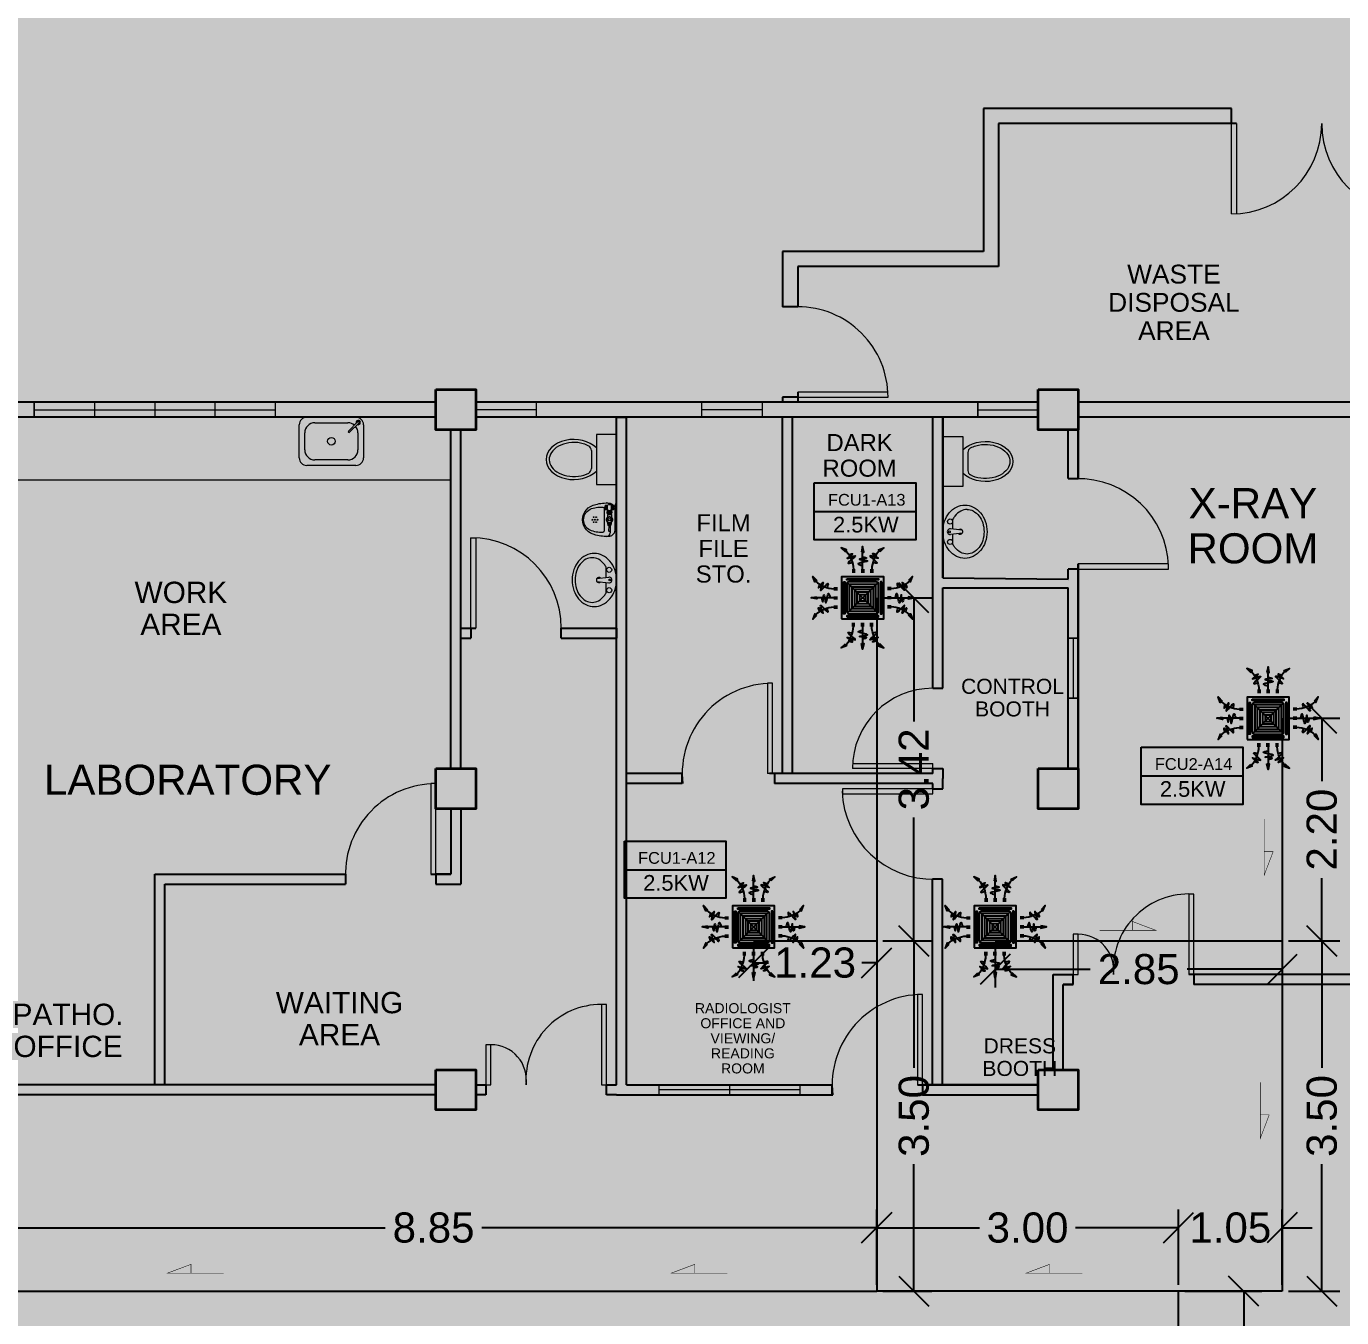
# Model space of a CAD drawing. Header units: millimetres. Extents: x -60 to 576, y -39 to 287.
# Drawn here: x 149.26 to 162.36, y 133.3 to 146.16 of the extents above; entities that cross this region are included whole.
import ezdxf

# ---------------------------------------------------------------- set-up
doc = ezdxf.new("R2010")
doc.units = ezdxf.units.MM
doc.header["$MEASUREMENT"] = 0
for name, color, linetype in [('AIR', 7, 'Continuous'), ('AIR-00', 7, 'Continuous'), ('AIR-01', 7, 'Continuous'), ('AIR-02', 7, 'Continuous'), ('AIR-04', 7, 'Continuous'), ('DRAIN PIPE', 7, 'Continuous'), ('fcu drain', 7, 'Continuous'), ('label', 7, 'Continuous'), ('Legends', 7, 'Continuous'), ('M-AC-TEXT', 7, 'Continuous')]:
    doc.layers.add(name, color=color, linetype=linetype)
doc.styles.add('ar-dim-axis', font='romans.shx', dxfattribs={"width": 0.8})
doc.styles.add('OIP FONT', font='GOTHIC.TTF', dxfattribs={"height": 150})
doc.styles.get("Standard").update_dxf_attribs({"font": 'arial.ttf'})
doc.styles.add('SWISSLT175', font='swissl.ttf', dxfattribs={"height": 0.175})
doc.dimstyles.new('ar-dim-axis', dxfattribs={"dimtxt": 350, "dimasz": 250, "dimexe": 75, "dimexo": 75, "dimgap": 200, "dimtad": 1, "dimdec": 0, "dimzin": 12, "dimdsep": 46, "dimtxsty": 'ar-dim-axis', "dimblk": 'ARCHTICK', "dimcen": 120, "dimclrd": 11, "dimclre": 8, "dimclrt": 4, "dimadec": 0, "dimazin": 3, "dimtm": 1, "dimtfac": 1, "dimtdec": 0, "dimtix": 1, "dimtmove": 2, "dimatfit": 3, "dimldrblk": 'ARCHTICK', "dimfxl": 1, "dimtolj": 1, "dimtzin": 0, "dimarcsym": 1})
doc.dimstyles.new('Copy of dimension', dxfattribs={"dimtxt": 0.3, "dimasz": 0.3, "dimexe": 0.18, "dimexo": 0.0625, "dimgap": 0.09, "dimtad": 0, "dimzin": 0, "dimdsep": 46, "dimtxsty": 'Standard', "dimblk": 'OBLIQUE', "dimcen": 0.09, "dimclrd": 256, "dimclre": 256, "dimclrt": 256, "dimadec": 0, "dimazin": 0, "dimtfac": 1, "dimtofl": 0, "dimtmove": 0, "dimatfit": 3, "dimldrblk": 'OBLIQUE', "dimfxl": 1, "dimtolj": 1, "dimtzin": 0, "dimarcsym": 0})

# ---------------------------------------------------------------- blocks, each defined once
blk = doc.blocks.new('_ARCHTICK')
at = {"color": 0, "linetype": 'ByBlock', "const_width": 0.15}
blk.add_lwpolyline([(-0.5, -0.5), (0.5, 0.5)], dxfattribs=at)
blk = doc.blocks.new('FCU-13000P (CASSETTE SPLIT)')
at = {"layer": 'AIR-00', "ltscale": 3}
for p, q in [((0, 0.523), (0, 1)), ((-0.193, 0.558), (-0.193, 0.487)), ((-0.162, 0.558), (-0.162, 0.487)), ((-0.016, 0.558), (-0.016, 0.487)), ((0.016, 0.558), (0.016, 0.487)), ((0.162, 0.558), (0.162, 0.487)), ((0.193, 0.558), (0.193, 0.487)), ((-0.523, 0), (-1, 0)), ((-0.558, 0.193), (-0.487, 0.193)), ((-0.558, 0.162), (-0.487, 0.162)), ((-0.558, 0.016), (-0.487, 0.016)), ((0.558, 0.193), (0.487, 0.193)), ((0.558, 0.162), (0.487, 0.162)), ((0.558, 0.016), (0.487, 0.016)), ((0.523, 0), (1, 0)), ((-0.558, -0.016), (-0.487, -0.016)), ((-0.558, -0.162), (-0.487, -0.162)), ((-0.558, -0.193), (-0.487, -0.193)), ((0.558, -0.016), (0.487, -0.016)), ((0.558, -0.162), (0.487, -0.162)), ((0.558, -0.193), (0.487, -0.193)), ((-0.193, -0.558), (-0.193, -0.487)), ((-0.162, -0.558), (-0.162, -0.487)), ((-0.016, -0.558), (-0.016, -0.487)), ((0.016, -0.558), (0.016, -0.487)), ((0.162, -0.558), (0.162, -0.487)), ((0.193, -0.558), (0.193, -0.487)), ((0, -0.523), (0, -1))]:
    blk.add_line(p, q, dxfattribs=at)
at = {"layer": 'AIR-00'}
for p, q in [((0.295, -0.295), (-0.295, 0.295)), ((0.295, 0.295), (-0.295, -0.295))]:
    blk.add_line(p, q, dxfattribs=at)
at = {"layer": 'AIR-00', "ltscale": 3}
for points in [[(-0.335, 0.895), (-0.311, 0.932), (-0.416, 0.973)], [(-0.022, 0.89), (0.022, 0.89), (0, 1)], [(0.335, 0.895), (0.311, 0.932), (0.416, 0.973)], [(-0.895, 0.335), (-0.932, 0.311), (-0.973, 0.416)], [(0.895, 0.335), (0.932, 0.311), (0.973, 0.416)], [(-0.89, 0.022), (-0.89, -0.022), (-1, 0)], [(0.89, 0.022), (0.89, -0.022), (1, 0)], [(-0.895, -0.335), (-0.932, -0.311), (-0.973, -0.416)], [(0.895, -0.335), (0.932, -0.311), (0.973, -0.416)], [(-0.335, -0.895), (-0.311, -0.932), (-0.416, -0.973)], [(-0.022, -0.89), (0.022, -0.89), (0, -1)], [(0.335, -0.895), (0.311, -0.932), (0.416, -0.973)]]:
    blk.add_lwpolyline(points, close=True, dxfattribs=at)
at = {"layer": 'AIR-00'}
for points in [[(-0.323, 0.914, -0.171809), (-0.178, 0.558), (-0.178, 0.522)], [(0.323, 0.914, 0.171809), (0.178, 0.558), (0.178, 0.522)], [(-0.914, 0.323, 0.171809), (-0.558, 0.178), (-0.522, 0.178)], [(0.914, 0.323, -0.171809), (0.558, 0.178), (0.522, 0.178)], [(-0.914, -0.323, -0.171809), (-0.558, -0.178), (-0.522, -0.178)], [(0.914, -0.323, 0.171809), (0.558, -0.178), (0.522, -0.178)], [(-0.323, -0.914, 0.171809), (-0.178, -0.558), (-0.178, -0.522)], [(0.323, -0.914, -0.171809), (0.178, -0.558), (0.178, -0.522)]]:
    blk.add_lwpolyline(points, format="xyb", dxfattribs=at)
for points in [[(-0.26, -0.26), (0.26, -0.26), (0.26, 0.26), (-0.26, 0.26)], [(-0.21, -0.21), (0.21, -0.21), (0.21, 0.21), (-0.21, 0.21)], [(-0.16, -0.16), (0.16, -0.16), (0.16, 0.16), (-0.16, 0.16)], [(-0.11, -0.11), (0.11, -0.11), (0.11, 0.11), (-0.11, 0.11)], [(-0.06, -0.06), (0.06, -0.06), (0.06, 0.06), (-0.06, 0.06)]]:
    blk.add_lwpolyline(points, close=True, dxfattribs=at)
at = {"layer": 'AIR-00', "ltscale": 3}
for points in [[(-0.268, 0.84), (-0.231, 0.852), (-0.134, 0.882), (-0.422, 0.704), (0.005, 0.903), (-0.358, 0.645), (-0.239, 0.678), (-0.199, 0.69)], [(0.268, 0.84), (0.231, 0.852), (0.134, 0.882), (0.422, 0.704), (-0.005, 0.903), (0.358, 0.645), (0.239, 0.678), (0.199, 0.69)], [(-0.84, 0.268), (-0.852, 0.231), (-0.882, 0.134), (-0.704, 0.422), (-0.903, -0.005), (-0.645, 0.358), (-0.678, 0.239), (-0.69, 0.199)], [(0.84, 0.268), (0.852, 0.231), (0.882, 0.134), (0.704, 0.422), (0.903, -0.005), (0.645, 0.358), (0.678, 0.239), (0.69, 0.199)], [(-0.84, -0.268), (-0.852, -0.231), (-0.882, -0.134), (-0.704, -0.422), (-0.903, 0.005), (-0.645, -0.358), (-0.678, -0.239), (-0.69, -0.199)], [(0.84, -0.268), (0.852, -0.231), (0.882, -0.134), (0.704, -0.422), (0.903, 0.005), (0.645, -0.358), (0.678, -0.239), (0.69, -0.199)], [(-0.268, -0.84), (-0.231, -0.852), (-0.134, -0.882), (-0.422, -0.704), (0.005, -0.903), (-0.358, -0.645), (-0.239, -0.678), (-0.199, -0.69)], [(0.268, -0.84), (0.231, -0.852), (0.134, -0.882), (0.422, -0.704), (-0.005, -0.903), (0.358, -0.645), (0.239, -0.678), (0.199, -0.69)]]:
    blk.add_open_spline(points, degree=3, knots=[0.0032834, 0.0032834, 0.0032834, 0.0032834, 0.0712567, 0.1924075, 0.3347111, 0.5062145, 0.5813292, 0.5813292, 0.5813292, 0.5813292], dxfattribs=at)
for points in [[(0, 0.8), (0.077, 0.776), (-0.058, 0.755), (0.098, 0.718), (-0.087, 0.663), (0, 0.631)], [(-0.8, 0), (-0.776, -0.077), (-0.755, 0.058), (-0.718, -0.098), (-0.663, 0.087), (-0.631, 0)], [(0.8, 0), (0.776, -0.077), (0.755, 0.058), (0.718, -0.098), (0.663, 0.087), (0.631, 0)], [(0, -0.8), (0.077, -0.776), (-0.058, -0.755), (0.098, -0.718), (-0.087, -0.663), (0, -0.631)]]:
    blk.add_spline(points, degree=3, dxfattribs=at)
for points in [[(-0.416, 0.973), (-0.335, 0.895), (-0.311, 0.932)], [(0, 1), (-0.022, 0.89), (0.022, 0.89)], [(0.416, 0.973), (0.335, 0.895), (0.311, 0.932)], [(-0.973, 0.416), (-0.895, 0.335), (-0.932, 0.311)], [(0.973, 0.416), (0.895, 0.335), (0.932, 0.311)], [(-1, 0), (-0.89, 0.022), (-0.89, -0.022)], [(1, 0), (0.89, 0.022), (0.89, -0.022)], [(-0.973, -0.416), (-0.895, -0.335), (-0.932, -0.311)], [(0.973, -0.416), (0.895, -0.335), (0.932, -0.311)], [(-0.416, -0.973), (-0.335, -0.895), (-0.311, -0.932)], [(0, -1), (-0.022, -0.89), (0.022, -0.89)], [(0.416, -0.973), (0.335, -0.895), (0.311, -0.932)]]:
    blk.add_solid(points, dxfattribs=at)
at = {"layer": 'AIR-01'}
for points in [[(-0.373, 0.31), (-0.348, 0.31), (-0.348, -0.31), (-0.373, -0.31)], [(-0.31, 0.372), (0.31, 0.372), (0.31, 0.348), (-0.31, 0.348)], [(0.372, 0.31), (0.348, 0.31), (0.348, -0.31), (0.372, -0.31)], [(-0.31, -0.373), (0.31, -0.373), (0.31, -0.348), (-0.31, -0.348)]]:
    blk.add_lwpolyline(points, close=True, dxfattribs=at)
at = {"layer": 'AIR-02'}
blk.add_lwpolyline([(-0.26, -0.31), (0.26, -0.31, 0.414214), (0.31, -0.26), (0.31, 0.26, 0.414214), (0.26, 0.31), (-0.26, 0.31, 0.414214), (-0.31, 0.26), (-0.31, -0.26, 0.414214)], format="xyb", close=True, dxfattribs=at)
at = {"layer": 'AIR-04'}
blk.add_lwpolyline([(-0.41, -0.41), (0.41, -0.41), (0.41, 0.41), (-0.41, 0.41)], close=True, dxfattribs=at)
blk = doc.blocks.new('_Oblique')
at = {"color": 0, "linetype": 'ByBlock', "lineweight": -2}
blk.add_line((-0.5, -0.5), (0.5, 0.5), dxfattribs=at)
blk = doc.blocks.new('*D10')
at = {"lineweight": -2, "transparency": 16777216}
for p, q in [((148.898, 133.625), (148.898, 134.373)), ((157.726, 133.625), (157.726, 134.373)), ((148.898, 134.193), (152.831, 134.193)), ((157.726, 134.193), (153.793, 134.193))]:
    blk.add_line(p, q, dxfattribs=at)
at = {"layer": 'Defpoints', "color": 0, "transparency": 16777216}
for p in [(157.726, 134.193), (148.898, 133.562), (157.726, 133.562)]:
    blk.add_point(p, dxfattribs=at)
at = {"lineweight": -2, "transparency": 16777216, "xscale": 0.3, "yscale": 0.3, "zscale": 0.3, "rotation": 180}
blk.add_blockref('_Oblique', (148.898, 134.193), dxfattribs=at)
at = {"lineweight": -2, "transparency": 16777216, "xscale": 0.3, "yscale": 0.3, "zscale": 0.3}
blk.add_blockref('_Oblique', (157.726, 134.193), dxfattribs=at)
at = {"transparency": 16777216, "insert": (153.312, 134.193), "char_height": 0.3, "attachment_point": 5}
blk.add_mtext('\\A1;8.85', dxfattribs=at)
blk = doc.blocks.new('*D11')
at = {"lineweight": -2, "transparency": 16777216}
for p, q in [((157.726, 133.625), (157.726, 134.373)), ((160.733, 133.625), (160.733, 134.373)), ((157.726, 134.193), (158.75, 134.193)), ((160.733, 134.193), (159.708, 134.193))]:
    blk.add_line(p, q, dxfattribs=at)
at = {"layer": 'Defpoints', "color": 0, "transparency": 16777216}
for p in [(160.733, 134.193), (157.726, 133.562), (160.733, 133.562)]:
    blk.add_point(p, dxfattribs=at)
at = {"lineweight": -2, "transparency": 16777216, "xscale": 0.3, "yscale": 0.3, "zscale": 0.3, "rotation": 180}
blk.add_blockref('_Oblique', (157.726, 134.193), dxfattribs=at)
at = {"lineweight": -2, "transparency": 16777216, "xscale": 0.3, "yscale": 0.3, "zscale": 0.3}
blk.add_blockref('_Oblique', (160.733, 134.193), dxfattribs=at)
at = {"transparency": 16777216, "insert": (159.229, 134.193), "char_height": 0.3, "attachment_point": 5}
blk.add_mtext('\\A1;3.00', dxfattribs=at)
blk = doc.blocks.new('*D12')
at = {"lineweight": -2, "transparency": 16777216}
for p, q in [((160.733, 133.625), (160.733, 134.373)), ((161.765, 133.625), (161.765, 134.373)), ((160.733, 134.193), (160.433, 134.193)), ((161.765, 134.193), (162.065, 134.193))]:
    blk.add_line(p, q, dxfattribs=at)
at = {"layer": 'Defpoints', "color": 0, "transparency": 16777216}
for p in [(161.765, 134.193), (160.733, 133.562), (161.765, 133.562)]:
    blk.add_point(p, dxfattribs=at)
at = {"lineweight": -2, "transparency": 16777216, "xscale": 0.3, "yscale": 0.3, "zscale": 0.3}
blk.add_blockref('_Oblique', (160.733, 134.193), dxfattribs=at)
at = {"lineweight": -2, "transparency": 16777216, "xscale": 0.3, "yscale": 0.3, "zscale": 0.3, "rotation": 180}
blk.add_blockref('_Oblique', (161.765, 134.193), dxfattribs=at)
at = {"transparency": 16777216, "insert": (161.249, 134.193), "char_height": 0.3, "attachment_point": 5}
blk.add_mtext('\\A1;1.05', dxfattribs=at)
blk = doc.blocks.new('*D17')
at = {"lineweight": -2, "transparency": 16777216}
for p, q in [((157.789, 137.049), (158.277, 137.049)), ((158.097, 137.049), (158.097, 135.785)), ((158.097, 133.562), (158.097, 134.827)), ((157.789, 133.562), (158.277, 133.562))]:
    blk.add_line(p, q, dxfattribs=at)
at = {"layer": 'Defpoints', "color": 0, "transparency": 16777216}
for p in [(157.726, 137.049), (158.097, 137.049), (157.726, 133.562)]:
    blk.add_point(p, dxfattribs=at)
at = {"lineweight": -2, "transparency": 16777216, "xscale": 0.3, "yscale": 0.3, "zscale": 0.3}
for p, rotation in [((158.097, 137.049), 90), ((158.097, 133.562), 270)]:
    blk.add_blockref('_Oblique', p, dxfattribs=dict(at, rotation=rotation))
at = {"transparency": 16777216, "insert": (158.097, 135.306), "char_height": 0.3, "attachment_point": 5, "rotation": 90}
blk.add_mtext('\\A1;3.50', dxfattribs=at)
blk = doc.blocks.new('*D18')
at = {"lineweight": -2, "transparency": 16777216}
for p, q in [((156.5, 136.987), (156.5, 136.652)), ((157.726, 136.987), (157.726, 136.652)), ((156.5, 136.832), (156.647, 136.832)), ((157.726, 136.832), (157.578, 136.832))]:
    blk.add_line(p, q, dxfattribs=at)
at = {"layer": 'Defpoints', "color": 0, "transparency": 16777216}
for p in [(156.5, 137.049), (157.726, 137.049), (156.5, 136.832)]:
    blk.add_point(p, dxfattribs=at)
at = {"lineweight": -2, "transparency": 16777216, "xscale": 0.3, "yscale": 0.3, "zscale": 0.3, "rotation": 180}
blk.add_blockref('_Oblique', (156.5, 136.832), dxfattribs=at)
at = {"lineweight": -2, "transparency": 16777216, "xscale": 0.3, "yscale": 0.3, "zscale": 0.3}
blk.add_blockref('_Oblique', (157.726, 136.832), dxfattribs=at)
at = {"transparency": 16777216, "insert": (157.113, 136.832), "char_height": 0.3, "attachment_point": 5}
blk.add_mtext('\\A1;1.23', dxfattribs=at)
blk = doc.blocks.new('*D19')
at = {"lineweight": -2, "transparency": 16777216}
for p, q in [((157.789, 140.467), (158.277, 140.467)), ((158.097, 140.467), (158.097, 139.236)), ((158.097, 137.049), (158.097, 138.28)), ((157.789, 137.049), (158.277, 137.049))]:
    blk.add_line(p, q, dxfattribs=at)
at = {"layer": 'Defpoints', "color": 0, "transparency": 16777216}
for p in [(157.726, 140.467), (158.097, 140.467), (157.726, 137.049)]:
    blk.add_point(p, dxfattribs=at)
at = {"lineweight": -2, "transparency": 16777216, "xscale": 0.3, "yscale": 0.3, "zscale": 0.3}
for p, rotation in [((158.097, 140.467), 90), ((158.097, 137.049), 270)]:
    blk.add_blockref('_Oblique', p, dxfattribs=dict(at, rotation=rotation))
at = {"transparency": 16777216, "insert": (158.097, 138.758), "char_height": 0.3, "attachment_point": 5, "rotation": 90}
blk.add_mtext('\\A1;3.42', dxfattribs=at)
blk = doc.blocks.new('*D20')
at = {"lineweight": -2, "transparency": 16777216}
for p, q in [((158.906, 136.987), (158.906, 136.587)), ((161.765, 136.987), (161.765, 136.587)), ((158.906, 136.767), (159.852, 136.767)), ((161.765, 136.767), (160.819, 136.767))]:
    blk.add_line(p, q, dxfattribs=at)
at = {"layer": 'Defpoints', "color": 0, "transparency": 16777216}
for p in [(158.906, 137.049), (161.765, 137.049), (158.906, 136.767)]:
    blk.add_point(p, dxfattribs=at)
at = {"lineweight": -2, "transparency": 16777216, "xscale": 0.3, "yscale": 0.3, "zscale": 0.3, "rotation": 180}
blk.add_blockref('_Oblique', (158.906, 136.767), dxfattribs=at)
at = {"lineweight": -2, "transparency": 16777216, "xscale": 0.3, "yscale": 0.3, "zscale": 0.3}
blk.add_blockref('_Oblique', (161.765, 136.767), dxfattribs=at)
at = {"transparency": 16777216, "insert": (160.336, 136.767), "char_height": 0.3, "attachment_point": 5}
blk.add_mtext('\\A1;2.85', dxfattribs=at)
blk = doc.blocks.new('*D21')
at = {"lineweight": -2, "transparency": 16777216}
for p, q in [((161.828, 139.267), (162.341, 139.267)), ((162.161, 139.267), (162.161, 138.64)), ((162.161, 137.049), (162.161, 137.676)), ((161.828, 137.049), (162.341, 137.049))]:
    blk.add_line(p, q, dxfattribs=at)
at = {"layer": 'Defpoints', "color": 0, "transparency": 16777216}
for p in [(161.765, 139.267), (162.161, 139.267), (161.765, 137.049)]:
    blk.add_point(p, dxfattribs=at)
at = {"lineweight": -2, "transparency": 16777216, "xscale": 0.3, "yscale": 0.3, "zscale": 0.3}
for p, rotation in [((162.161, 139.267), 90), ((162.161, 137.049), 270)]:
    blk.add_blockref('_Oblique', p, dxfattribs=dict(at, rotation=rotation))
at = {"transparency": 16777216, "insert": (162.161, 138.158), "char_height": 0.3, "attachment_point": 5, "rotation": 90}
blk.add_mtext('\\A1;2.20', dxfattribs=at)
blk = doc.blocks.new('*D22')
at = {"lineweight": -2, "transparency": 16777216}
for p, q in [((161.828, 137.049), (162.341, 137.049)), ((162.161, 137.049), (162.161, 135.785)), ((162.161, 133.562), (162.161, 134.827)), ((161.828, 133.562), (162.341, 133.562))]:
    blk.add_line(p, q, dxfattribs=at)
at = {"layer": 'Defpoints', "color": 0, "transparency": 16777216}
for p in [(161.765, 137.049), (162.161, 137.049), (161.765, 133.562)]:
    blk.add_point(p, dxfattribs=at)
at = {"lineweight": -2, "transparency": 16777216, "xscale": 0.3, "yscale": 0.3, "zscale": 0.3}
for p, rotation in [((162.161, 137.049), 90), ((162.161, 133.562), 270)]:
    blk.add_blockref('_Oblique', p, dxfattribs=dict(at, rotation=rotation))
at = {"transparency": 16777216, "insert": (162.161, 135.306), "char_height": 0.3, "attachment_point": 5, "rotation": 90}
blk.add_mtext('\\A1;3.50', dxfattribs=at)
blk = doc.blocks.new('*D29')
at = {"lineweight": -2, "transparency": 16777216}
for p, q in [((160.795, 133.562), (161.562, 133.562)), ((161.382, 133.562), (161.382, 131.975)), ((161.382, 129.418), (161.382, 131.005)), ((160.795, 129.418), (161.562, 129.418))]:
    blk.add_line(p, q, dxfattribs=at)
at = {"layer": 'Defpoints', "color": 0, "transparency": 16777216}
for p in [(160.733, 133.562), (160.733, 129.418), (161.382, 129.418)]:
    blk.add_point(p, dxfattribs=at)
at = {"lineweight": -2, "transparency": 16777216, "xscale": 0.3, "yscale": 0.3, "zscale": 0.3}
for p, rotation in [((161.382, 133.562), 90), ((161.382, 129.418), 270)]:
    blk.add_blockref('_Oblique', p, dxfattribs=dict(at, rotation=rotation))
at = {"transparency": 16777216, "insert": (161.382, 131.49), "char_height": 0.3, "attachment_point": 5, "rotation": 90}
blk.add_mtext('\\A1;4.14', dxfattribs=at)

msp = doc.modelspace()

# ---------------------------------------------------------------- linework, layer by layer
at = {"color": 8, "lineweight": 25}
for p, q in [((161.259, 145.341), (158.789, 145.341)), ((158.789, 145.341), (158.789, 143.916)), ((161.259, 145.191), (161.259, 145.341)), ((161.309, 145.191), (158.939, 145.191)), ((158.939, 145.191), (158.939, 143.766)), ((158.789, 143.916), (156.789, 143.916)), ((156.789, 143.916), (156.789, 143.366)), ((158.939, 143.766), (156.939, 143.766)), ((156.939, 143.766), (156.939, 143.366)), ((156.939, 143.766), (156.939, 143.366)), ((156.939, 143.366), (156.789, 143.366)), ((156.789, 142.466), (156.789, 142.416)), ((156.939, 142.466), (156.789, 142.466)), ((156.939, 142.516), (156.939, 142.416)), ((153.334, 142.416), (147.734, 142.416)), ((159.334, 142.416), (153.734, 142.416)), ((163.059, 142.416), (159.734, 142.416)), ((153.334, 142.266), (147.734, 142.266)), ((159.334, 142.266), (153.734, 142.266)), ((155.134, 135.616), (155.134, 142.266)), ((155.234, 135.616), (155.234, 142.266)), ((156.789, 138.716), (156.789, 142.266)), ((156.889, 138.716), (156.889, 142.266)), ((158.284, 139.566), (158.284, 142.266)), ((158.384, 140.665), (158.384, 142.266)), ((158.384, 142.266), (158.384, 140.666)), ((163.059, 142.266), (159.734, 142.266)), ((163.059, 142.266), (161.084, 142.266)), ((153.484, 138.766), (153.484, 142.141)), ((153.584, 138.766), (153.584, 142.141)), ((159.634, 141.654), (159.634, 142.141)), ((159.734, 141.654), (159.734, 142.141)), ((159.734, 142.141), (159.734, 141.654)), ((159.634, 141.654), (159.734, 141.654)), ((159.634, 140.654), (159.634, 140.754)), ((159.734, 140.754), (159.634, 140.754)), ((159.734, 138.766), (159.734, 140.804)), ((159.734, 140.804), (159.734, 138.766)), ((159.734, 140.654), (159.734, 140.754)), ((158.384, 140.665), (159.634, 140.654)), ((158.384, 139.566), (158.384, 140.566)), ((158.384, 140.566), (159.634, 140.566)), ((159.634, 138.766), (159.634, 140.566)), ((159.734, 138.766), (159.734, 140.566)), ((159.734, 140.566), (159.734, 140.066)), ((153.584, 140.166), (153.734, 140.166)), ((153.684, 140.166), (153.684, 140.066)), ((154.584, 140.166), (155.134, 140.166)), ((154.584, 140.066), (154.584, 140.166)), ((153.584, 140.066), (153.684, 140.066)), ((154.584, 140.066), (155.134, 140.066)), ((158.284, 138.766), (158.384, 138.766)), ((158.284, 138.716), (158.284, 138.766)), ((158.384, 138.766), (158.384, 138.666)), ((155.789, 138.716), (155.234, 138.716)), ((155.789, 138.616), (155.789, 138.716)), ((158.284, 138.716), (156.659, 138.716)), ((156.709, 138.716), (156.709, 138.616)), ((158.384, 138.566), (158.384, 138.666)), ((155.789, 138.616), (155.234, 138.616)), ((155.614, 138.616), (155.609, 138.616)), ((158.284, 138.616), (156.709, 138.616)), ((158.284, 138.566), (158.284, 138.616)), ((158.284, 138.566), (158.384, 138.566)), ((153.484, 138.366), (153.484, 137.716)), ((153.584, 138.366), (153.584, 137.616)), ((150.534, 135.616), (150.534, 137.716)), ((150.534, 137.716), (152.434, 137.716)), ((152.434, 137.716), (152.434, 137.616)), ((153.284, 137.716), (153.484, 137.716)), ((153.484, 137.716), (153.334, 137.716)), ((153.334, 137.716), (153.334, 137.616)), ((150.634, 135.616), (150.634, 137.616)), ((150.634, 137.616), (152.434, 137.616)), ((153.334, 137.616), (153.484, 137.616)), ((153.484, 137.616), (153.584, 137.616)), ((158.283, 135.616), (158.283, 137.666)), ((158.383, 137.666), (158.283, 137.666)), ((158.383, 135.616), (158.383, 137.666)), ((159.484, 135.766), (159.484, 136.716)), ((159.484, 136.716), (159.684, 136.716)), ((159.684, 136.616), (159.684, 136.716)), ((163.209, 136.716), (160.834, 136.716)), ((160.884, 136.716), (160.884, 136.616)), ((159.684, 136.616), (159.584, 136.616)), ((159.584, 135.766), (159.584, 136.616)), ((159.584, 136.616), (159.684, 136.616)), ((163.209, 136.616), (160.884, 136.616)), ((153.334, 135.616), (147.734, 135.616)), ((153.334, 135.516), (147.734, 135.516)), ((153.734, 135.616), (153.834, 135.616)), ((153.834, 135.516), (153.734, 135.516)), ((153.834, 135.616), (153.834, 135.516)), ((155.034, 135.616), (155.134, 135.616)), ((155.034, 135.516), (155.034, 135.616)), ((155.134, 135.516), (155.034, 135.516)), ((155.134, 135.516), (157.289, 135.516)), ((155.234, 135.616), (157.283, 135.616)), ((157.283, 135.516), (157.283, 135.616)), ((158.133, 135.616), (159.334, 135.616)), ((158.283, 135.616), (158.183, 135.616)), ((158.183, 135.616), (158.183, 135.516)), ((158.183, 135.516), (159.334, 135.516)), ((159.334, 135.616), (158.234, 135.616))]:
    msp.add_line(p, q, dxfattribs=at)
at = {"color": 8, "lineweight": 13}
for p, q in [((161.259, 144.291), (161.259, 145.191)), ((161.259, 145.191), (161.309, 145.191)), ((161.309, 145.191), (161.309, 144.291)), ((157.839, 142.516), (156.939, 142.516)), ((156.939, 142.466), (157.839, 142.466)), ((153.684, 140.166), (153.684, 141.066)), ((153.684, 141.066), (153.734, 141.066)), ((153.734, 141.066), (153.734, 140.166)), ((160.634, 140.804), (159.734, 140.804)), ((159.734, 140.754), (160.634, 140.754)), ((160.634, 140.754), (160.634, 140.804)), ((156.689, 139.616), (156.639, 139.616)), ((156.639, 139.616), (156.639, 138.716)), ((156.689, 138.716), (156.689, 139.616)), ((157.484, 138.816), (158.284, 138.816)), ((158.284, 138.766), (157.484, 138.766)), ((158.284, 138.766), (158.284, 138.816)), ((156.739, 138.716), (156.639, 138.716)), ((153.334, 138.616), (153.284, 138.616)), ((153.284, 138.616), (153.284, 137.716)), ((153.334, 137.716), (153.334, 138.616)), ((158.284, 138.566), (157.384, 138.566)), ((157.384, 138.566), (157.385, 138.516)), ((157.384, 138.516), (158.284, 138.516)), ((158.284, 138.516), (158.284, 138.566)), ((158.183, 136.516), (158.133, 136.516)), ((158.133, 136.516), (158.133, 135.616)), ((158.183, 135.616), (158.183, 136.516))]:
    msp.add_line(p, q, dxfattribs=at)
at = {"color": 8}
msp.add_line((156.939, 142.516), (156.939, 142.416), dxfattribs=at)
at = {"color": 8, "lineweight": 9}
for p, q in [((150.534, 142.416), (149.334, 142.416)), ((149.334, 142.416), (149.334, 142.266)), ((149.334, 142.341), (151.734, 142.341)), ((149.934, 142.416), (149.934, 142.266)), ((150.534, 142.416), (151.734, 142.416)), ((150.534, 142.416), (150.534, 142.266)), ((151.134, 142.416), (151.134, 142.266)), ((151.734, 142.416), (151.734, 142.266)), ((153.734, 142.416), (154.334, 142.416)), ((154.334, 142.341), (153.734, 142.341)), ((154.334, 142.416), (154.334, 142.266)), ((155.984, 142.266), (155.984, 142.416)), ((156.584, 142.341), (155.984, 142.341)), ((156.584, 142.416), (156.584, 142.266)), ((159.334, 142.416), (158.734, 142.416)), ((158.734, 142.416), (158.734, 142.266)), ((158.734, 142.341), (159.334, 142.341)), ((156.584, 142.266), (155.984, 142.266)), ((155.134, 142.095), (154.934, 142.095)), ((154.934, 142.095), (154.934, 141.595)), ((155.134, 141.595), (155.134, 142.095)), ((158.384, 142.075), (158.584, 142.075)), ((158.384, 141.575), (158.384, 142.075)), ((158.584, 142.075), (158.584, 141.575)), ((154.884, 141.935), (154.884, 141.754)), ((158.634, 141.916), (158.634, 141.735)), ((147.584, 141.641), (153.484, 141.641)), ((154.934, 141.595), (155.134, 141.595)), ((158.584, 141.575), (158.384, 141.575)), ((155.039, 141.387), (155.024, 141.387)), ((155.029, 141.381), (155.029, 141.387)), ((155.039, 141.345), (155.039, 141.387)), ((155.043, 141.339), (155.043, 141.389)), ((155.085, 141.339), (155.085, 141.389)), ((155.103, 141.387), (155.087, 141.387)), ((155.093, 141.378), (155.093, 141.387)), ((155.13, 141.401), (155.122, 141.399)), ((155.13, 141.331), (155.13, 141.401)), ((155.134, 141.401), (155.13, 141.401)), ((155.134, 141.331), (155.134, 141.401)), ((155.021, 141.381), (155.02, 141.381)), ((155.021, 141.35), (155.02, 141.35)), ((155.021, 141.348), (155.021, 141.384)), ((155.029, 141.381), (155.021, 141.381)), ((155.029, 141.372), (155.021, 141.372)), ((155.029, 141.36), (155.021, 141.36)), ((155.029, 141.351), (155.021, 141.351)), ((155.039, 141.345), (155.024, 141.345)), ((155.029, 141.36), (155.029, 141.372)), ((155.029, 141.345), (155.029, 141.351)), ((155.038, 141.255), (155.038, 141.234)), ((155.039, 141.323), (155.039, 141.311)), ((155.06, 141.272), (155.042, 141.262)), ((155.044, 141.338), (155.043, 141.339)), ((155.084, 141.296), (155.043, 141.296)), ((155.043, 141.296), (155.043, 141.263)), ((155.084, 141.293), (155.043, 141.293)), ((155.044, 141.338), (155.084, 141.338)), ((155.044, 141.338), (155.044, 141.324)), ((155.083, 141.324), (155.044, 141.324)), ((155.083, 141.309), (155.044, 141.309)), ((155.047, 141.309), (155.047, 141.296)), ((155.05, 141.323), (155.05, 141.311)), ((155.053, 141.323), (155.05, 141.323)), ((155.053, 141.311), (155.05, 141.311)), ((155.053, 141.323), (155.053, 141.311)), ((155.086, 141.262), (155.067, 141.272)), ((155.075, 141.323), (155.075, 141.311)), ((155.078, 141.323), (155.075, 141.323)), ((155.078, 141.311), (155.075, 141.311)), ((155.078, 141.323), (155.078, 141.311)), ((155.081, 141.309), (155.081, 141.296)), ((155.084, 141.338), (155.085, 141.339)), ((155.084, 141.338), (155.084, 141.324)), ((155.084, 141.296), (155.084, 141.263)), ((155.103, 141.345), (155.087, 141.345)), ((155.089, 141.323), (155.089, 141.311)), ((155.089, 141.234), (155.089, 141.255)), ((155.103, 141.378), (155.093, 141.378)), ((155.093, 141.356), (155.093, 141.376)), ((155.103, 141.376), (155.093, 141.376)), ((155.103, 141.356), (155.093, 141.356)), ((155.093, 141.345), (155.093, 141.354)), ((155.103, 141.354), (155.093, 141.354)), ((155.103, 141.376), (155.103, 141.378)), ((155.103, 141.354), (155.103, 141.356)), ((155.106, 141.349), (155.106, 141.382)), ((155.118, 141.381), (155.106, 141.381)), ((155.118, 141.35), (155.106, 141.35)), ((155.13, 141.331), (155.122, 141.333)), ((155.134, 141.331), (155.13, 141.331)), ((155.042, 141.228), (155.06, 141.217)), ((155.045, 141.213), (155.045, 141.202)), ((155.048, 141.222), (155.048, 141.221)), ((155.049, 141.22), (155.049, 141.217)), ((155.05, 141.216), (155.049, 141.217)), ((155.078, 141.214), (155.049, 141.214)), ((155.078, 141.2), (155.049, 141.2)), ((155.049, 141.2), (155.049, 141.19)), ((155.079, 141.19), (155.049, 141.19)), ((155.049, 141.19), (155.05, 141.186)), ((155.077, 141.186), (155.05, 141.186)), ((155.053, 141.213), (155.053, 141.202)), ((155.055, 141.213), (155.053, 141.213)), ((155.055, 141.202), (155.053, 141.202)), ((155.055, 141.213), (155.055, 141.202)), ((155.059, 141.182), (155.056, 141.133)), ((155.069, 141.182), (155.059, 141.182)), ((155.067, 141.217), (155.086, 141.228)), ((155.069, 141.182), (155.072, 141.133)), ((155.072, 141.213), (155.072, 141.202)), ((155.074, 141.213), (155.072, 141.213)), ((155.074, 141.202), (155.072, 141.202)), ((155.072, 141.186), (155.072, 141.113)), ((155.074, 141.213), (155.074, 141.202)), ((155.079, 141.217), (155.077, 141.217)), ((155.077, 141.186), (155.079, 141.19)), ((155.079, 141.22), (155.079, 141.217)), ((155.079, 141.2), (155.079, 141.19)), ((155.08, 141.222), (155.08, 141.221)), ((155.082, 141.213), (155.082, 141.202)), ((158.582, 141.14), (158.46, 141.153)), ((158.486, 141.15), (158.486, 141.252)), ((158.582, 141.111), (158.46, 141.097)), ((155.032, 140.669), (155.032, 140.771)), ((154.936, 140.659), (155.058, 140.673)), ((154.936, 140.63), (155.058, 140.617)), ((159.734, 140.066), (159.634, 140.066)), ((159.634, 140.066), (159.634, 139.466)), ((159.684, 140.066), (159.684, 139.466)), ((159.634, 139.466), (159.734, 139.466)), ((155.559, 135.516), (155.559, 135.616)), ((156.959, 135.566), (155.559, 135.566)), ((156.959, 135.516), (155.559, 135.516)), ((156.259, 135.616), (156.959, 135.616)), ((156.259, 135.616), (156.259, 135.516)), ((156.959, 135.616), (156.959, 135.516))]:
    msp.add_line(p, q, dxfattribs=at)
at = {"color": 8, "lineweight": -2}
for p, q in [((158.734, 142.416), (156.584, 142.416)), ((155.134, 142.266), (155.234, 142.266)), ((155.134, 140.166), (155.134, 140.066)), ((158.284, 139.566), (158.384, 139.566)), ((157.289, 135.516), (157.283, 135.516))]:
    msp.add_line(p, q, dxfattribs=at)
at = {"color": 8, "lineweight": 9, "ltscale": 0.4}
for p, q in [((151.974, 141.861), (151.974, 142.191)), ((152.049, 142.266), (152.539, 142.266)), ((152.129, 142.211), (152.459, 142.211)), ((152.555, 142.219), (152.464, 142.128)), ((152.567, 142.207), (152.476, 142.116)), ((152.614, 142.191), (152.614, 141.861)), ((152.029, 141.941), (152.029, 142.111)), ((152.559, 142.111), (152.559, 141.941)), ((152.539, 141.786), (152.049, 141.786)), ((152.459, 141.841), (152.129, 141.841))]:
    msp.add_line(p, q, dxfattribs=at)
at = {"color": 8, "lineweight": 35}
for points in [[(153.334, 142.541), (153.734, 142.541), (153.734, 142.141), (153.334, 142.141)], [(159.334, 142.541), (159.734, 142.541), (159.734, 142.141), (159.334, 142.141)], [(153.334, 138.766), (153.734, 138.766), (153.734, 138.366), (153.334, 138.366)], [(159.334, 138.766), (159.734, 138.766), (159.734, 138.366), (159.334, 138.366)], [(153.334, 135.766), (153.734, 135.766), (153.734, 135.366), (153.334, 135.366)], [(159.334, 135.766), (159.734, 135.766), (159.734, 135.366), (159.334, 135.366)]]:
    msp.add_lwpolyline(points, close=True, dxfattribs=at)
at = {"color": 8, "lineweight": 9}
for points in [[(149.334, 142.416), (151.734, 142.416), (151.734, 142.266), (149.334, 142.266)], [(153.734, 142.416), (154.334, 142.416), (154.334, 142.266), (153.734, 142.266)], [(155.984, 142.416), (156.584, 142.416), (156.584, 142.266), (155.984, 142.266)], [(158.734, 142.416), (159.334, 142.416), (159.334, 142.266), (158.734, 142.266)], [(158.734, 142.416), (159.334, 142.416), (159.334, 142.266), (158.734, 142.266)], [(159.634, 140.066), (159.734, 140.066), (159.734, 139.466), (159.634, 139.466)], [(155.559, 135.616), (156.959, 135.616), (156.959, 135.566), (155.559, 135.566)]]:
    msp.add_lwpolyline(points, close=True, dxfattribs=at)
for points in [[(155.116, 141.141, -0.232594), (155.092, 141.09, -0.150533), (155.065, 141.079, -0.085973), (154.927, 141.092, -0.343308), (154.794, 141.245, -0.343308), (154.927, 141.397, -0.085973), (155.065, 141.411, -0.150533), (155.092, 141.4, -0.09464), (155.108, 141.381)], [(155.116, 141.35, -0.007835), (155.116, 141.348), (155.116, 141.141, -0.232594)], [(158.626, 141.348, -0.124838), (158.688, 141.332, -0.105788), (158.746, 141.282, -0.086697), (158.782, 141.213, -0.076776), (158.796, 141.125, -0.076776), (158.782, 141.038, -0.086697), (158.746, 140.968, -0.105788), (158.688, 140.919, -0.124838), (158.626, 140.903, -0.124838), (158.563, 140.919, -0.105788), (158.506, 140.968, -0.040067), (158.486, 140.999), (158.486, 141.101, -0.040067)], [(154.892, 140.867, 0.124838), (154.829, 140.851, 0.105788), (154.772, 140.802, 0.086697), (154.735, 140.732, 0.076776), (154.722, 140.645, 0.076776), (154.735, 140.557, 0.086697), (154.772, 140.487, 0.105788), (154.829, 140.438, 0.124838), (154.892, 140.422, 0.124838), (154.954, 140.438, 0.105788), (155.012, 140.487, 0.040067), (155.032, 140.518), (155.032, 140.62, 0.040067)]]:
    msp.add_lwpolyline(points, format="xyb", dxfattribs=at)
for points in [[(158.605, 141.39, -0.11576), (158.687, 141.371, -0.104047), (158.761, 141.313, -0.090875), (158.808, 141.229, -0.083344), (158.826, 141.125, -0.083344), (158.808, 141.022, -0.090875), (158.761, 140.938, -0.104047), (158.687, 140.879, -0.11576), (158.605, 140.86, -0.11576), (158.522, 140.879, -0.104047), (158.449, 140.938, -0.090875), (158.401, 141.022, -0.083344), (158.384, 141.125, -0.083344), (158.401, 141.229, -0.090875), (158.449, 141.313, -0.104047), (158.522, 141.371, -0.11576)], [(154.871, 141.35, -0.107696), (154.998, 141.371, -0.398633), (155.012, 141.356), (155.012, 141.245), (155.012, 141.133, -0.398633), (154.998, 141.118, -0.107696), (154.871, 141.14, -0.267529), (154.806, 141.245, -0.267529)], [(154.913, 140.91, 0.11576), (154.83, 140.89, 0.104047), (154.757, 140.832, 0.090875), (154.709, 140.748, 0.083344), (154.692, 140.645, 0.083344), (154.709, 140.541, 0.090875), (154.757, 140.457, 0.104047), (154.83, 140.399, 0.11576), (154.913, 140.38, 0.11576), (154.995, 140.399, 0.104047), (155.069, 140.457, 0.090875), (155.116, 140.541, 0.083344), (155.134, 140.645, 0.083344), (155.116, 140.748, 0.090875), (155.069, 140.832, 0.104047), (154.995, 140.89, 0.11576)]]:
    msp.add_lwpolyline(points, format="xyb", close=True, dxfattribs=at)
for points in [[(155.118, 141.348), (155.116, 141.348)], [(155.116, 141.141), (155.134, 141.141), (155.134, 141.331)], [(155.049, 141.215), (155.079, 141.216)], [(155.05, 141.216), (155.049, 141.215), (155.05, 141.214)], [(155.077, 141.217), (155.079, 141.216), (155.077, 141.215)], [(155.079, 141.214), (155.079, 141.214), (155.077, 141.215)]]:
    msp.add_lwpolyline(points, dxfattribs=at)
at = {"color": 8, "lineweight": 13, "ltscale": 0.03}
for points in [[(160.834, 136.716), (160.884, 136.716), (160.884, 137.516), (160.834, 137.516)], [(159.684, 136.716), (159.734, 136.716), (159.734, 137.116), (159.684, 137.116)], [(154.984, 135.616), (155.034, 135.616), (155.034, 136.416), (154.984, 136.416)], [(153.834, 135.616), (153.884, 135.616), (153.884, 136.016), (153.834, 136.016)]]:
    msp.add_lwpolyline(points, close=True, dxfattribs=at)
at = {"color": 8, "lineweight": 9, "ltscale": 0.4}
msp.add_circle((152.294, 142.026), 0.0375, dxfattribs=at)
at = {"color": 8, "lineweight": 9}
for centre, radius in [((154.907, 141.27), 0.004), ((154.932, 141.27), 0.004), ((155.064, 141.245), 0.0125), ((154.894, 141.245), 0.004), ((154.907, 141.22), 0.004), ((154.919, 141.245), 0.004), ((154.932, 141.22), 0.004), ((154.944, 141.245), 0.004), ((158.457, 141.227), 0.0255), ((158.45, 141.125), 0.0095), ((158.457, 141.024), 0.0255), ((155.061, 140.746), 0.0255), ((155.067, 140.645), 0.0095), ((155.061, 140.543), 0.0255)]:
    msp.add_circle(centre, radius, dxfattribs=at)
at = {"color": 8, "lineweight": 13}
for centre, radius, start, end in [((161.259, 145.191), 0.9, 270, 0), ((163.059, 145.191), 0.9, 180, 270), ((156.939, 142.467), 0.9, 359.9636, 90.0139), ((159.734, 140.754), 0.9, 1.5911, 91.5911), ((153.684, 140.166), 0.9, 0, 90), ((156.689, 138.716), 0.9, 90, 186.3794), ((158.284, 138.766), 0.8, 90, 180), ((153.334, 137.716), 0.9, 90, 181.5911), ((158.283, 138.566), 0.9, 181.5911, 271.5911), ((158.183, 135.616), 0.9, 90, 186.3794)]:
    msp.add_arc(centre, radius, start, end, dxfattribs=at)
at = {"color": 8, "lineweight": 9, "ltscale": 0.4}
for centre, radius, start, end in [((152.049, 142.191), 0.075, 90, 180), ((152.129, 142.111), 0.1, 90, 180), ((152.459, 142.111), 0.1, 50.0132, 90), ((152.459, 142.111), 0.1, 0, 39.9868), ((152.539, 142.191), 0.075, 0, 90), ((152.561, 142.213), 0.0217, 248.7565, 201.2435), ((152.561, 142.213), 0.0145, 262.0499, 187.9501), ((152.561, 142.213), 0.00874, 315, 135), ((152.47, 142.122), 0.00874, 135, 315), ((152.129, 141.941), 0.1, 180, 270), ((152.459, 141.941), 0.1, 270, 0), ((152.049, 141.861), 0.075, 180, 270), ((152.539, 141.861), 0.075, 270, 0)]:
    msp.add_arc(centre, radius, start, end, dxfattribs=at)
at = {"color": 8, "lineweight": 9}
for centre, radius, start, end in [((154.834, 141.935), 0.05, 0, 61.8499), ((158.684, 141.916), 0.05, 118.1501, 180), ((154.834, 141.754), 0.05, 298.0084, 360), ((158.684, 141.735), 0.05, 180, 241.9916), ((155.024, 141.384), 0.003, 90, 180), ((155.029, 141.384), 0.003, 269.8857, 90.1143), ((155.037, 141.377), 0.035, 27.791, 92.6777), ((155.038, 141.392), 0.00506, 274.2093, 329.8014), ((155.064, 141.336), 0.0571, 68.4314, 111.5686), ((155.087, 141.389), 0.002, 180, 270), ((155.097, 141.382), 0.00606, 132.075, 227.925), ((155.101, 141.382), 0.0053, 301.8908, 58.1092), ((155.383, 141.366), 0.265, 173.4065, 186.5935), ((155.123, 141.396), 0.003, 104.0362, 173.4065), ((155.137, 141.366), 0.121, 173.6816, 186.3184), ((155.02, 141.379), 0.0025, 90, 173.6816), ((155.02, 141.353), 0.0025, 186.3184, 270), ((155.024, 141.348), 0.003, 180, 270), ((155.025, 141.366), 0.00749, 306.7784, 53.2216), ((155.029, 141.348), 0.003, 269.8857, 90.1143), ((155.064, 141.245), 0.0325, 129.1069, 243.6391), ((155.064, 141.245), 0.0275, 157.5536, 202.4464), ((155.064, 141.245), 0.0275, 142.4464, 157.5536), ((155.038, 141.34), 0.00506, 30.1986, 85.7907), ((155.044, 141.313), 0.0108, 59.4898, 120.5102), ((155.044, 141.32), 0.0108, 239.4898, 300.5102), ((155.064, 141.245), 0.0275, 97.5536, 142.4464), ((155.064, 141.374), 0.0362, 234.5632, 305.4368), ((155.064, 141.201), 0.0715, 73.3487, 106.6513), ((155.064, 141.283), 0.0411, 74.4697, 105.5303), ((155.064, 141.35), 0.0411, 254.4697, 285.5303), ((155.064, 141.245), 0.0275, 82.4464, 97.5536), ((155.064, 141.245), 0.0275, 37.5536, 82.4464), ((155.064, 141.245), 0.0325, 294.653, 50.8931), ((155.083, 141.313), 0.0108, 59.4898, 120.5102), ((155.083, 141.32), 0.0108, 239.4898, 300.5102), ((155.087, 141.343), 0.002, 90, 180), ((155.064, 141.245), 0.0275, 22.4464, 37.5536), ((155.064, 141.245), 0.0275, 337.5536, 22.4464), ((155.117, 141.366), 0.026, 157.3801, 202.6199), ((155.097, 141.349), 0.00606, 132.075, 227.925), ((155.085, 141.366), 0.0212, 331.9275, 28.0725), ((155.101, 141.349), 0.0053, 301.8908, 58.1092), ((155.123, 141.336), 0.003, 186.5935, 255.9638), ((158.687, 141.144), 0.228, 142.6185, 151.7963), ((158.65, 141.172), 0.181, 118.4636, 142.6185), ((158.626, 141.216), 0.131, 90, 118.4636), ((155.064, 141.245), 0.0275, 202.4464, 217.5536), ((155.064, 141.245), 0.0275, 217.5536, 262.4464), ((155.049, 141.208), 0.00608, 48.8879, 131.1121), ((155.049, 141.206), 0.00608, 228.8879, 311.1121), ((155.064, 141.257), 0.04, 246.4023, 293.5977), ((155.064, 141.189), 0.0248, 69.984, 110.016), ((155.064, 141.225), 0.0248, 249.984, 290.016), ((155.06, 141.187), 0.00459, 183.8535, 249.8863), ((155.058, 141.133), 0.002, 176.6073, 254.1433), ((155.064, 141.154), 0.0236, 254.1433, 285.8567), ((155.064, 141.245), 0.0275, 262.4464, 277.5536), ((155.064, 141.245), 0.0275, 277.5536, 322.4464), ((155.067, 141.187), 0.00459, 290.1137, 356.1465), ((155.07, 141.133), 0.002, 285.8567, 3.3927), ((155.078, 141.208), 0.00608, 48.8879, 131.1121), ((155.078, 141.206), 0.00608, 228.8879, 311.1121), ((155.064, 141.245), 0.0275, 322.4464, 337.5536), ((158.457, 141.125), 0.028, 83.7545, 276.2455), ((158.559, 141.125), 0.025, 36.3068, 131.2022), ((158.488, 141.125), 0.0948, 351.2026, 8.7974), ((158.559, 141.125), 0.025, 341.3793, 18.6207), ((155.037, 141.113), 0.035, 267.3223, 0), ((158.559, 141.125), 0.025, 228.7978, 323.6932), ((154.892, 140.736), 0.131, 61.5364, 90), ((154.868, 140.692), 0.181, 37.3815, 61.5364), ((154.831, 140.663), 0.228, 28.2037, 37.3815), ((154.959, 140.645), 0.025, 161.3793, 198.6207), ((155.03, 140.645), 0.0948, 171.2026, 188.7974), ((154.959, 140.645), 0.025, 48.7978, 143.6932), ((154.959, 140.645), 0.025, 216.3068, 311.2022), ((155.061, 140.645), 0.028, 263.7545, 96.2455)]:
    msp.add_arc(centre, radius, start, end, dxfattribs=at)
at = {"color": 8, "lineweight": 13, "ltscale": 0.03}
for centre, radius, start, end in [((160.834, 136.765), 0.752, 90, 183.6952), ((159.734, 136.763), 0.353, 352.3719, 90), ((154.984, 135.665), 0.752, 90, 183.6952), ((153.884, 135.663), 0.353, 352.3719, 90)]:
    msp.add_arc(centre, radius, start, end, dxfattribs=at)
at = {"color": 8, "lineweight": 9}
msp.add_ellipse((154.709, 141.845), major_axis=(0.275, 0), ratio=0.727273, start_param=0.612555, end_param=5.670631, dxfattribs=at)
at = {"color": 8, "lineweight": 9, "extrusion": (0, 0, -1)}
msp.add_ellipse((158.809, 141.825), major_axis=(-0.275, 0), ratio=0.727273, start_param=0.612555, end_param=5.670631, dxfattribs=at)
at = {"color": 8, "lineweight": 9}
for points in [[(154.857, 141.979), (154.841, 141.988), (154.823, 141.996), (154.732, 142.023), (154.645, 142.017), (154.513, 141.96), (154.472, 141.91), (154.458, 141.811), (154.484, 141.759), (154.595, 141.685), (154.679, 141.667), (154.793, 141.683), (154.828, 141.694), (154.857, 141.71)], [(158.66, 141.96), (158.677, 141.969), (158.695, 141.976), (158.786, 142.003), (158.873, 141.998), (159.005, 141.94), (159.046, 141.89), (159.059, 141.792), (159.034, 141.74), (158.922, 141.666), (158.839, 141.648), (158.725, 141.663), (158.69, 141.675), (158.66, 141.691)]]:
    msp.add_open_spline(points, degree=3, knots=[0.937253, 0.937253, 0.937253, 0.937253, 1.185372, 1.185372, 2.113864, 2.113864, 3.042356, 3.042356, 3.970847, 3.970847, 4.899339, 4.899339, 5.346062, 5.346062, 5.346062, 5.346062], dxfattribs=at)
msp.add_point((155.134, 141.245), dxfattribs=at)
at = {"layer": 'DRAIN PIPE', "color": 7, "linetype": 'Continuous', "const_width": 0.005}
for points in [[(161.586, 138.264), (161.586, 137.704), (161.675, 137.938), (161.586, 137.938)], [(159.947, 137.155), (160.507, 137.155), (160.272, 137.244), (160.272, 137.155)], [(161.547, 135.642), (161.547, 135.082), (161.636, 135.317), (161.547, 135.317)], [(151.22, 133.74), (150.66, 133.74), (150.895, 133.828), (150.895, 133.74)], [(156.239, 133.74), (155.679, 133.74), (155.914, 133.828), (155.914, 133.74)], [(159.774, 133.74), (159.214, 133.74), (159.448, 133.828), (159.448, 133.74)]]:
    msp.add_lwpolyline(points, dxfattribs=at)
at = {"layer": 'fcu drain', "linetype": 'Continuous'}
for p, q in [((157.726, 140.467), (157.726, 133.562)), ((161.765, 139.267), (161.765, 133.562)), ((156.5, 137.049), (157.726, 137.049)), ((158.906, 137.049), (161.765, 137.049)), ((136.159, 133.562), (157.726, 133.562)), ((161.765, 133.562), (157.726, 133.562)), ((160.733, 129.418), (160.733, 133.562))]:
    msp.add_line(p, q, dxfattribs=at)
at = {"layer": 'Legends', "linetype": 'Continuous', "lineweight": 25}
for p, q in [((157.104, 141.327), (158.117, 141.327)), ((160.36, 138.694), (161.373, 138.694)), ((155.213, 137.759), (156.225, 137.759))]:
    msp.add_line(p, q, dxfattribs=at)
at = {"layer": 'Legends'}
for points in [[(157.104, 141.611), (158.117, 141.611), (158.117, 141.043), (157.104, 141.043)], [(160.36, 138.978), (161.373, 138.978), (161.373, 138.41), (160.36, 138.41)], [(155.213, 138.043), (156.225, 138.043), (156.225, 137.475), (155.213, 137.475)]]:
    msp.add_lwpolyline(points, close=True, dxfattribs=at)

# ---------------------------------------------------------------- block references
at = {"layer": 'AIR', "xscale": 0.5113536813550488, "yscale": 0.5113536813550488, "zscale": 0.5113536813550488}
for p in [(157.586, 140.467), (161.625, 139.267), (156.5, 137.189), (158.906, 137.189)]:
    msp.add_blockref('FCU-13000P (CASSETTE SPLIT)', p, dxfattribs=at)

# ---------------------------------------------------------------- texts
at = {"layer": 'label', "color": 8, "lineweight": -2, "ltscale": 0.4, "attachment_point": 5, "line_spacing_factor": 0.9, "style": 'SWISSLT175'}
for s, insert, char_height in [('WASTE^JDISPOSAL^JAREA', (160.687, 143.41), 0.1875), ('DARK\\PROOM', (157.556, 141.885), 0.17), ('X-RAY \\PROOM', (161.474, 141.183), 0.3), ('FILM\\PFILE\\PSTO.', (156.201, 140.958), 0.17), ('WORK\\PAREA', (150.795, 140.362), 0.2125), ('CONTROL\\PBOOTH', (159.079, 139.472), 0.15), ('LABORATORY', (150.863, 138.653), 0.3), ('WAITING\\PAREA', (152.375, 136.276), 0.2125), ('PATHO.\\POFFICE', (149.671, 136.157), 0.2125), ('RADIOLOGIST\\POFFICE AND\\PVIEWING/\\PREADING\\PROOM', (156.393, 136.079), 0.1), ('DRESS\\PBOOTH', (159.152, 135.891), 0.15)]:
    msp.add_mtext(s, dxfattribs=dict(at, insert=insert, char_height=char_height))
at = {"layer": 'Legends', "linetype": 'Continuous', "lineweight": 25, "attachment_point": 1}
for s, width, insert, char_height in [('FCU1-A13', 0.37214, (157.241, 141.502), 0.117), ('2.5KW', 0.23674, (157.291, 141.274), 0.156), ('FCU2-A14', 0.37214, (160.497, 138.87), 0.117), ('2.5KW', 0.23674, (160.547, 138.641), 0.156), ('FCU1-A12', 0.37214, (155.349, 137.935), 0.117), ('2.5KW', 0.23674, (155.4, 137.706), 0.156)]:
    msp.add_mtext_dynamic_manual_height_columns(s, width=width, gutter_width=1.011, heights=[0], dxfattribs=dict(at, insert=insert, char_height=char_height))

# ---------------------------------------------------------------- dimensions: what is measured, and where the dimension line sits
for base, p1, p2, picture, middle in [((158.097, 140.467), (157.726, 137.049), (157.726, 140.467), '*D19', (158.097, 138.758)), ((161.382, 129.418), (160.733, 133.562), (160.733, 129.418), '*D29', (161.382, 131.49))]:
    dim = msp.add_linear_dim(base=base, p1=p1, p2=p2, angle=90, dimstyle='Copy of dimension')
    dim.commit()
    dim.dimension.update_dxf_attribs({"geometry": picture, "text_midpoint": middle})
for base, p1, p2, text, picture, middle in [((162.161, 139.267), (161.765, 137.049), (161.765, 139.267), '2.20', '*D21', (162.161, 138.158)), ((158.097, 137.049), (157.726, 133.562), (157.726, 137.049), '3.50', '*D17', (158.097, 135.306)), ((162.161, 137.049), (161.765, 133.562), (161.765, 137.049), '3.50', '*D22', (162.161, 135.306))]:
    dim = msp.add_linear_dim(base=base, p1=p1, p2=p2, angle=90, text=text, dimstyle='Copy of dimension')
    dim.commit()
    dim.dimension.update_dxf_attribs({"geometry": picture, "text_midpoint": middle})
dim = msp.add_linear_dim(base=(156.5, 136.832), p1=(157.726, 137.049), p2=(156.5, 137.049), dimstyle='Copy of dimension')
dim.commit()
dim.dimension.update_dxf_attribs({"geometry": '*D18', "text_midpoint": (157.113, 136.832)})
for base, p1, p2, text, picture, middle in [((158.906, 136.767), (161.765, 137.049), (158.906, 137.049), '2.85', '*D20', (160.336, 136.767)), ((157.726, 134.193), (148.898, 133.562), (157.726, 133.562), '8.85', '*D10', (153.312, 134.193)), ((160.733, 134.193), (157.726, 133.562), (160.733, 133.562), '3.00', '*D11', (159.229, 134.193)), ((161.765, 134.193), (160.733, 133.562), (161.765, 133.562), '1.05', '*D12', (161.249, 134.193))]:
    dim = msp.add_linear_dim(base=base, p1=p1, p2=p2, text=text, dimstyle='Copy of dimension')
    dim.commit()
    dim.dimension.update_dxf_attribs({"geometry": picture, "text_midpoint": middle})

# ---------------------------------------------------------------- leaders
at = {"layer": 'M-AC-TEXT', "annotation_type": 0, "has_hookline": 1, "hookline_direction": 1, "text_width": 1.46}
for points in [[(169.343, 139.101), (169.216, 139.349), (168.84, 139.35)], [(245.079, 135.54), (244.952, 135.788), (244.576, 135.789)], [(354.266, 135.091), (354.139, 135.339), (353.763, 135.34)], [(361.115, 128.915), (360.989, 129.163), (360.613, 129.164)], [(263.872, 127.777), (263.745, 128.025), (263.369, 128.026)], [(166.31, 118.625), (166.183, 118.873), (165.807, 118.875)], [(245.08, 106.786), (244.954, 107.034), (244.578, 107.035)], [(354.266, 106.345), (354.139, 106.593), (353.763, 106.594)], [(273.563, 104.762), (273.437, 105.01), (273.061, 105.011)], [(245.084, 135.482), (244.958, 135.234), (244.582, 135.235)], [(354.265, 135.03), (354.138, 134.782), (353.762, 134.783)]]:
    msp.add_leader(points, dimstyle='ar-dim-axis', override={"dimtxt": 150, "dimasz": 150, "dimgap": 200, "dimtad": 0, "dimtih": 1, "dimtoh": 1, "dimtxsty": 'OIP FONT', "dimclrd": 256, "dimclre": 256, "dimclrt": 256, "dimfxl": 0.2, "dimfxlon": 1, "dimlwd": 65535, "dimlwe": 65535}, dxfattribs=at)

doc.saveas('drawing.dxf')
